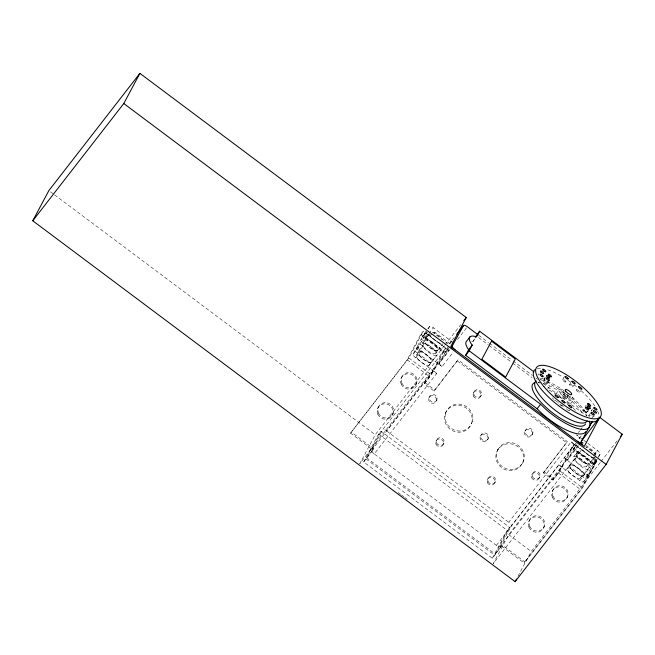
<?xml version="1.0" encoding="UTF-8"?>
<svg xmlns="http://www.w3.org/2000/svg" width="655" height="655" viewBox="0 0 655 655"><rect width="100%" height="100%" fill="white"/><g stroke="black" fill="none" stroke-linecap="round" stroke-linejoin="round"><path stroke-width="0.49" stroke-dasharray="3.27 2.46" d="M595.125 456.003L594.29 465.132L573.322 449.445L576.834 444.917M595.379 458.893L594.912 463.961L573.944 448.274L576.326 443.828M595.747 454.832L595.927 452.801L586.25 445.564M565.814 381.947L565.838 381.759A2.014 0.655 37.8 0 0 564.086 379.867A2.014 0.655 37.8 0 0 562.563 379.728L562.645 379.99A2.014 0.655 37.8 0 0 564.315 381.619A2.014 0.655 37.8 0 0 565.814 381.947L567.566 379.687M570.775 382.823L569.58 384.526A2.014 0.655 37.8 0 0 570.906 386.123A2.014 0.655 37.8 0 0 572.699 386.851L574.591 384.485M451.148 341.075L445.294 352.03L424.325 336.342L429.672 334.386M501.673 546.204L524.18 563.046L524.802 561.892L502.287 545.05L492.331 558.232L363.705 462.004L373.039 449.977L350.531 433.135L407.173 359.824L420.805 334.287L423.138 331.283L445.654 348.124L443.312 351.129L429.68 376.666L424.391 383.838L434.036 391.06L458.001 359.832L567.336 441.634L543.372 472.853L553.017 480.074L560.025 471.051L574.41 444.254M377.706 408.401L378.328 407.238M350.531 433.135L408.884 357.982L423.138 331.283M496.416 545.353L558.862 464.919A4.036 1.302 37.8 0 0 562.71 466.172L500.264 546.606A4.036 1.302 37.8 0 1 496.416 545.353L374.218 453.931L436.664 373.506L415.696 357.818A4.036 1.302 37.8 0 1 413.092 354.24L414.836 350.974L420.215 344.039L423.04 346.315A8.875 2.866 37.8 0 0 433.389 355.01A8.875 2.866 37.8 0 0 435.485 351.088A8.875 2.866 37.8 0 0 424.407 343.752L421.46 341.714L426.577 332.142L429.402 334.418A8.875 2.866 37.8 0 0 441.691 343.613M414.836 350.974L417.661 353.25A8.875 2.866 37.8 0 0 428.002 361.945A8.875 2.866 37.8 0 0 430.098 358.023A8.875 2.866 37.8 0 0 419.028 350.695L416.081 348.648L421.19 339.077L426.577 332.142M421.19 339.077L424.014 341.353A8.875 2.866 37.8 0 0 434.355 350.048A8.875 2.866 37.8 0 0 436.451 346.118A8.875 2.866 37.8 0 0 425.382 338.791L422.434 336.744L427.166 329.637M401.048 378.336L401.671 377.182M413.092 354.24L418.479 347.306L420.215 344.039M428.255 328.998L429.557 326.55A4.036 1.302 37.8 0 1 433.405 327.803L453.571 342.884M444.442 345.627L375.233 434.764L359.734 463.781L448.896 348.951M363.705 462.004L378.582 434.142L380.915 431.137L509.541 527.365L495.286 554.064L366.661 457.837L380.915 431.137M374.218 453.931A4.036 1.302 37.8 0 1 371.614 450.353L382.692 429.606L445.138 349.172A4.036 1.302 37.8 0 1 448.986 350.425L386.54 430.851A4.036 1.302 37.8 0 0 382.692 429.606M450.345 343.891L435.018 332.421L434.396 333.591L449.723 345.054M373.039 449.977L373.661 448.814L351.154 431.973M392.55 414.582L393.172 413.428M415.892 384.526L416.506 383.363M424.391 383.838L431.391 374.824L445.76 348.01M438.825 364.155L444.68 353.192L449.944 346.413M428.927 397.806L430.073 395.8A4.02 3.799 28.1 0 1 436.86 399.984L435.714 401.99A4.02 3.799 28.1 0 1 428.927 397.806L429.459 396.963A4.02 3.799 28.1 0 1 436.246 401.147M434.036 391.06L458.001 359.832M471.706 341.018L473.066 341.443L474.809 338.177M445.359 413.24L447.725 409.08A14.074 13.296 28.1 0 1 463.986 405.248L467.171 407.091A14.074 13.296 28.1 0 1 471.887 423.04L471.264 424.203A14.074 13.296 28.1 0 0 466.548 408.245L463.363 406.411A14.074 13.296 28.1 0 0 447.103 410.235L445.359 413.24A14.074 13.296 28.1 0 0 450.075 429.197L453.26 431.031A14.074 13.296 28.1 0 0 469.52 427.207L471.887 423.04M435.927 441.224L436.549 440.062M443.353 444.319L443.967 443.157M473.278 393.123L473.892 391.968M480.696 396.218L481.319 395.055M480.582 435.919L481.826 433.978A4.02 3.799 28.1 0 1 486.616 433.544L487.443 434.191A4.02 3.799 28.1 0 1 488.114 438.858L486.87 440.79A4.02 3.799 28.1 0 1 482.08 441.224L481.253 440.586A4.02 3.799 28.1 0 1 480.582 435.919L481.204 435.141A4.02 3.799 28.1 0 1 485.994 434.707L486.821 435.354A4.02 3.799 28.1 0 1 487.5 440.021M497.685 449.985L500.502 446.129A14.074 13.296 28.1 0 1 517.278 444.68L520.168 446.939A14.074 13.296 28.1 0 1 522.461 463.281L519.644 467.138A14.074 13.296 28.1 0 1 502.868 468.587L499.978 466.327A14.074 13.296 28.1 0 1 497.685 449.985L499.888 447.291A14.074 13.296 28.1 0 1 516.664 445.842L519.554 448.094A14.074 13.296 28.1 0 1 521.838 464.444M487.377 479.714L488 478.559M494.803 482.809L495.417 481.646M524.86 431.326L526.047 429.352A4.02 3.799 28.1 0 1 530.787 428.616L531.655 429.213A4.02 3.799 28.1 0 1 532.63 433.839L531.442 435.812A4.02 3.799 28.1 0 1 526.71 436.549L525.842 435.96A4.02 3.799 28.1 0 1 524.86 431.326L525.425 430.515A4.02 3.799 28.1 0 1 530.165 429.778L531.033 430.368A4.02 3.799 28.1 0 1 532.016 435.002M531.778 474.916L532.4 473.753M492.331 558.232L507.207 530.37L509.541 527.365M500.264 546.606L511.342 525.85L573.788 445.425A4.036 1.302 37.8 0 0 571.185 441.847L508.738 522.272A4.036 1.302 37.8 0 1 511.342 525.85M577.915 445.49L508.714 534.627L493.215 563.644L582.377 448.814M539.196 478.003L539.818 476.848M543.372 472.853L567.336 441.634M528.847 521.478L529.469 520.316M553.017 480.074L558.306 472.894L571.946 447.357L574.279 444.352L596.787 461.194L582.532 487.893L524.18 563.046M567.476 460.4L573.322 449.445M583.024 439.734L576.572 434.904A4.036 1.302 37.8 0 1 579.176 438.482L579.798 437.319M552.19 491.414L552.804 490.251M543.683 527.66L544.305 526.497M517.949 576.318L531.221 551.469L600.43 462.332M567.025 497.595L567.648 496.433M595.927 452.801L595.305 453.972L585.627 446.726M558.862 464.919L579.831 480.606A4.036 1.302 37.8 0 0 583.679 481.859L585.423 478.6L590.802 471.666L587.781 469.61A8.875 2.866 37.8 0 1 576.711 462.201A8.875 2.866 37.8 0 1 578.979 458.402A8.875 2.866 37.8 0 1 589.263 467.138L592.046 469.332L586.659 476.267L583.875 474.073A8.875 2.866 37.8 0 0 573.6 465.345A8.875 2.866 37.8 0 0 571.324 469.136A8.875 2.866 37.8 0 0 582.393 476.545L585.423 478.6M586.659 476.267L591.776 466.696L597.155 459.761L594.355 457.73A8.875 2.866 37.8 0 1 581.992 448.675M594.429 457.722L588.968 464.665A8.875 2.866 37.8 0 1 577.898 457.509A8.875 2.866 37.8 0 1 579.65 453.325A8.875 2.866 37.8 0 1 590.114 461.939L593.021 464.37L595.952 459.564M524.802 561.892L580.821 489.735L594.453 464.199L596.787 461.194M583.679 481.859L589.066 474.924L590.802 471.666M592.046 469.332L597.155 459.761M598.4 457.436L600.144 454.169A4.036 1.302 37.8 0 0 597.54 450.591L587.862 443.353M436.86 399.984L436.336 400.827A4.02 3.799 28.1 0 1 429.549 396.643M532.63 433.839L532.065 434.65A4.02 3.799 28.1 0 1 527.324 435.387L526.456 434.797A4.02 3.799 28.1 0 1 525.482 430.163M555.759 394.171L559.026 389.774M427.764 328.859L429.557 326.55M422.434 336.744L426.618 331.356M416.081 348.648L421.46 341.714M424.17 333.485A4.036 1.302 37.8 0 1 428.018 334.738L433.405 327.803M425.185 338.807L428.771 334.181M423.941 341.132L429.328 334.197M422.532 343.703L424.866 340.69M418.832 350.712L424.219 343.769M417.587 353.037L422.974 346.102M416.334 355.305L418.668 352.3M415.696 357.818L421.083 350.883A4.036 1.302 37.8 0 1 418.479 347.306M437.941 349.983L442.723 343.81M435.395 353.323L437.728 350.319M429.197 364.933L436.967 354.944M445.064 344.825L460.653 324.749M454.242 337.456L450.525 342.238A4.028 1.302 37.8 0 1 451.909 342.123M445.294 352.03L448.225 348.264M457.468 339.503L466.753 327.549M371.614 450.353L434.06 369.928A4.036 1.302 37.8 0 0 436.664 373.506M449.969 349.442L439.448 362.993A4.036 1.302 37.8 0 0 442.051 366.571L453.186 352.218M366.661 457.837L373.661 448.814M473.066 341.443L475.407 338.422M540.866 379.646L542.037 378.14M544.182 378.672L545.353 377.165M543.863 381.095L545.034 379.589M547.089 383.502L548.849 381.243M547.547 389.176L551.06 384.657L556.775 387.825A37.965 12.265 37.8 0 1 586.88 416.056M562.588 379.532L563.758 378.025M562.899 392.673L564.07 391.166M562.309 396.054L564.184 393.639M566.182 398.944L568.057 396.537M569.351 397.503L570.521 395.997M576.277 389.782L576.416 389.668A2.014 0.655 37.8 0 1 578.611 390.732A2.014 0.655 37.8 0 1 579.372 392.304L579.135 392.32A2.014 0.655 37.8 0 1 577.178 391.24A2.014 0.655 37.8 0 1 576.277 389.782L577.448 388.268M579.503 392.189L580.674 390.683M585.152 406.665L586.323 405.158M583.122 410.464L584.293 408.957M586.348 412.879L587.519 411.373M591.432 410.456L592.603 408.949M588.796 415.401L590.548 413.141M578.431 432.513L579.667 430.925M580.281 430.122L582.139 427.731M591.915 417.947L593.667 415.688M579.176 438.482L581.648 435.297M589.066 474.924A4.036 1.302 37.8 0 1 585.218 473.671L564.25 457.984L576.621 442.043M573.944 448.274L576.875 444.508M578.619 445.687L568.098 459.237A4.036 1.302 37.8 0 1 564.25 457.984M495.286 554.064L502.287 545.05M573.665 456.772L575.999 453.768M576.228 453.547L580.412 448.151M567.467 468.382L569.801 465.377M569.932 465.328L575.319 458.394M593.348 455.986L597.54 450.591M586.528 466.393L588.861 463.388M590.245 462.299L593.839 457.673M580.33 478.003L582.663 474.998M583.924 474.22L589.303 467.285M582.655 476.529L588.043 469.594M598.351 456.486L600.144 454.169M579.831 480.606L585.218 473.671M593.021 464.37L596.607 459.744M601.053 461.521L617.264 440.643M488.114 438.858L487.492 439.628A4.02 3.799 28.1 0 1 482.702 440.062L481.875 439.423A4.02 3.799 28.1 0 1 481.196 434.756M570.341 403.938L573.215 400.393M522.461 463.281L520.267 465.975A14.074 13.296 28.1 0 1 503.482 467.424L500.592 465.173A14.074 13.296 28.1 0 1 498.308 448.822M555.964 400.393L555.825 400.508A2.014 0.655 37.8 0 1 554.466 400.066M433.242 333.076L435.018 332.421M432.619 334.238L423.711 337.505L444.68 353.192M549.185 390.085L553.262 392.345A37.965 12.265 37.8 0 1 555.677 393.892M542.135 377.976L551.06 384.657M478.772 335.286L488.548 342.598M489.367 343.204L512.177 360.266M512.988 360.88L532.54 375.503M535.798 377.943L537.428 379.163M543.134 383.429L556.979 393.794M557.798 394.4L585.496 415.123M478.551 337.554L488.294 344.849M489.105 345.455L511.833 362.461M512.644 363.066L532.13 377.64M537.812 381.89L539.433 383.11M583.826 440.34L587.052 442.747M428.018 334.738L448.986 350.425M571.185 441.847L592.153 457.534A4.036 1.302 37.8 0 1 594.756 461.112M457.378 360.995L566.714 442.788M420.805 334.287L443.312 351.129M571.946 447.357L594.453 464.199M589.042 464.657L591.776 466.696M421.083 350.883L442.051 366.571M408.884 357.982L431.391 374.824M560.025 471.051L582.532 487.893M407.173 359.824L429.68 376.666M558.306 472.894L580.821 489.735M425.013 382.676L434.658 389.897M543.994 471.69L553.639 478.911M386.54 430.851L508.738 522.272M378.582 434.142L507.207 530.37M50.5 191.825L53.776 194.273M54.594 194.879L375.233 434.764M508.714 534.627L531.221 551.469M366.039 458.999L494.664 555.227M398.224 492.576L400.68 494.419M401.499 495.033L403.955 496.867M404.774 497.481L407.23 499.315M595.632 455.364L595.501 455.004A8.875 2.866 37.8 0 0 586.168 446.866M569.596 410.186L569.678 410.448A2.014 0.655 37.8 0 1 567.328 409.686M470.134 426.045A14.074 13.296 28.1 0 1 453.874 429.868L450.697 428.034A14.074 13.296 28.1 0 1 445.973 412.077M553.631 399.435A2.014 0.655 37.8 0 1 552.869 397.872M562.498 405.953A2.014 0.655 37.8 0 1 560.713 405.216A2.014 0.655 37.8 0 1 559.386 403.619M540.326 378.541A2.014 0.655 37.8 0 1 540.49 379.777M539.564 377.861A2.014 0.655 37.8 0 1 539.966 378.189M567.558 394.588A4.036 1.302 37.8 0 1 568.409 397.732A4.036 1.302 37.8 0 1 563.12 393.778A4.036 1.302 37.8 0 1 565.887 393.336M545.484 380.465A2.014 0.655 37.8 0 1 544.158 378.868A2.014 0.655 37.8 0 1 545.263 378.778M566.968 409.334A2.014 0.655 37.8 0 1 566.493 408.679M537.223 368.569A40.34 13.034 37.8 0 1 541.292 368.364M547.711 369.788A40.34 13.034 37.8 0 1 563.775 377.591M568.073 380.391A40.34 13.034 37.8 0 1 570.931 382.397M574.435 385.042A40.34 13.034 37.8 0 1 576.498 386.696M581.247 390.773A40.34 13.034 37.8 0 1 595.501 407.148M597.606 411.119A40.34 13.034 37.8 0 1 598.916 417.497M587.912 410.898A2.014 0.655 37.8 0 1 586.348 411.029M589.451 416.752A2.014 0.655 37.8 0 1 589.434 415.409A2.014 0.655 37.8 0 1 591.964 417.562M594.216 415.999A2.014 0.655 37.8 0 1 592.906 415.876M592.054 415.295A2.014 0.655 37.8 0 1 591.67 414.951M591.522 411.127A2.014 0.655 37.8 0 1 591.899 410.423M538.443 375.02A2.014 0.655 37.8 0 1 538.582 373.989M569.604 384.329A2.014 0.655 37.8 0 1 571.528 384.96A2.014 0.655 37.8 0 1 572.83 386.745M572.11 397.028A8.875 2.866 37.8 0 1 569.637 400.459A8.875 2.866 37.8 0 1 559.526 392.206A8.875 2.866 37.8 0 1 563.758 390.216M538.254 382.34A33.078 10.685 37.8 0 1 541.562 382.88M543.413 383.396A33.078 10.685 37.8 0 1 583.343 414.623M432.177 332.167A8.875 2.866 37.8 0 1 442.215 339.675M541.529 380.137A32.422 10.472 37.8 0 1 564.029 390.716M572.126 397.11A32.422 10.472 37.8 0 1 586.978 415.99M563.406 406.346A8.695 2.808 37.8 0 1 557.995 402.653M557.454 402.154A8.695 2.808 37.8 0 1 556.447 401.147M559.362 397.094A8.695 2.808 37.8 0 1 561.818 398.617M566.952 403.472A8.695 2.808 37.8 0 1 567.779 404.823M566.984 394.785A2.423 0.778 37.8 0 1 567.361 396.643A2.423 0.778 37.8 0 1 564.209 394.073A2.423 0.778 37.8 0 1 566.493 394.392M558.928 396.111A37.965 12.265 37.8 0 1 561.319 397.847M566.763 402.178A37.965 12.265 37.8 0 1 568.974 404.102M573.166 408.04A37.965 12.265 37.8 0 1 575.712 410.677M546.016 383.404L545.59 383.175A2.014 0.655 37.8 0 1 543.838 381.284A2.014 0.655 37.8 0 1 545.361 381.423L545.787 381.718A2.014 0.655 37.8 0 1 547.113 383.314A2.014 0.655 37.8 0 1 546.016 383.404M585.455 411.422L585.046 411.086A2.014 0.655 37.8 0 0 583.261 410.357A2.014 0.655 37.8 0 0 583.662 411.569L584.023 411.921A2.014 0.655 37.8 0 0 586.217 412.986A2.014 0.655 37.8 0 0 585.455 411.422M401.826 383.069A8.04 7.598 28.1 0 0 415.524 385.083A8.04 7.598 28.1 0 0 409.915 372.654A8.04 7.598 28.1 0 0 401.826 383.069M378.492 413.133A8.04 7.598 28.1 0 0 392.181 415.147A8.04 7.598 28.1 0 0 386.573 402.719A8.04 7.598 28.1 0 0 378.492 413.133M473.974 394.908A4.02 3.799 28.1 0 0 480.819 395.915A4.02 3.799 28.1 0 0 478.019 389.7A4.02 3.799 28.1 0 0 473.974 394.908M436.631 443.009A4.02 3.799 28.1 0 0 443.476 444.016A4.02 3.799 28.1 0 0 440.676 437.802A4.02 3.799 28.1 0 0 436.631 443.009M488.081 481.507A4.02 3.799 28.1 0 0 494.926 482.506A4.02 3.799 28.1 0 0 492.126 476.3A4.02 3.799 28.1 0 0 488.081 481.507M532.482 476.701A4.02 3.799 28.1 0 0 539.327 477.708A4.02 3.799 28.1 0 0 536.519 471.494A4.02 3.799 28.1 0 0 532.482 476.701M552.967 496.146A8.04 7.598 28.1 0 0 566.657 498.152A8.04 7.598 28.1 0 0 561.057 485.732A8.04 7.598 28.1 0 0 552.967 496.146M529.625 526.202A8.04 7.598 28.1 0 0 543.314 528.217A8.04 7.598 28.1 0 0 537.714 515.796A8.04 7.598 28.1 0 0 529.625 526.202M568.475 471.428A8.04 2.595 37.8 0 0 579.79 478.437A8.04 2.595 37.8 0 0 573.436 469.7A8.04 2.595 37.8 0 0 568.475 471.428M574.672 459.826A8.04 2.595 37.8 0 0 585.988 466.835A8.04 2.595 37.8 0 0 579.634 458.099A8.04 2.595 37.8 0 0 574.672 459.826M417.341 358.359A8.04 2.595 37.8 0 0 428.657 365.367A8.04 2.595 37.8 0 0 422.295 356.631A8.04 2.595 37.8 0 0 417.341 358.359M423.539 346.749A8.04 2.595 37.8 0 0 434.854 353.757A8.04 2.595 37.8 0 0 428.493 345.021A8.04 2.595 37.8 0 0 423.539 346.749M473.352 396.07A4.02 3.799 28.1 0 0 480.197 397.077A4.02 3.799 28.1 0 0 477.397 390.863A4.02 3.799 28.1 0 0 473.352 396.07M377.869 414.296A8.04 7.598 28.1 0 0 391.559 416.302A8.04 7.598 28.1 0 0 385.959 403.881A8.04 7.598 28.1 0 0 377.869 414.296M401.212 384.231A8.04 7.598 28.1 0 0 414.902 386.245A8.04 7.598 28.1 0 0 409.293 373.817A8.04 7.598 28.1 0 0 401.212 384.231M436.009 444.172A4.02 3.799 28.1 0 0 442.854 445.179A4.02 3.799 28.1 0 0 440.054 438.965A4.02 3.799 28.1 0 0 436.009 444.172M531.86 477.863A4.02 3.799 28.1 0 0 538.705 478.862A4.02 3.799 28.1 0 0 535.905 472.656A4.02 3.799 28.1 0 0 531.86 477.863M487.459 482.661A4.02 3.799 28.1 0 0 494.304 483.668A4.02 3.799 28.1 0 0 491.504 477.454A4.02 3.799 28.1 0 0 487.459 482.661M529.011 527.365A8.04 7.598 28.1 0 0 542.7 529.379A8.04 7.598 28.1 0 0 537.092 516.951A8.04 7.598 28.1 0 0 529.011 527.365M552.345 497.301A8.04 7.598 28.1 0 0 566.035 499.315A8.04 7.598 28.1 0 0 560.434 486.894A8.04 7.598 28.1 0 0 552.345 497.301M570.808 468.423A8.04 2.595 37.8 0 0 582.131 475.432A8.04 2.595 37.8 0 0 575.77 466.696A8.04 2.595 37.8 0 0 570.808 468.423M577.006 456.813A8.04 2.595 37.8 0 0 588.329 463.83A8.04 2.595 37.8 0 0 581.967 455.086A8.04 2.595 37.8 0 0 577.006 456.813M419.675 355.354A8.04 2.595 37.8 0 0 430.99 362.362A8.04 2.595 37.8 0 0 424.628 353.626A8.04 2.595 37.8 0 0 419.675 355.354M425.873 343.744A8.04 2.595 37.8 0 0 437.188 350.752A8.04 2.595 37.8 0 0 430.826 342.016A8.04 2.595 37.8 0 0 425.873 343.744M562.612 396.971A2.423 0.778 37.8 0 0 566.018 399.083A2.423 0.778 37.8 0 0 564.111 396.447A2.423 0.778 37.8 0 0 562.612 396.971"/><path stroke-width="0.98" d="M32.75 220.776L48.863 190.597L139.892 73.352L466.262 317.519L450.763 346.544L584.244 446.399L599.743 417.382L622.25 434.224L606.137 464.403L515.108 581.648L32.75 220.776L123.779 103.531L139.892 73.352M451.205 347.846L463.527 325.502A4.028 1.302 37.8 0 1 467.367 326.747L477.962 334.672M585.824 431.522A37.965 12.265 37.8 0 1 541.963 413.518L537.092 408.769L465.656 355.321L468.702 349.623L472.214 345.095L471.15 343.67A20.174 6.517 37.8 0 1 474.531 336.285L476.578 336.916L479.624 331.209L534.013 371.901M475.243 337.366L479.624 331.209M465.656 355.321L469.168 350.802L472.214 345.095M579.855 444.09L592.169 421.746A4.036 1.302 37.8 0 0 592.218 421.361M515.108 581.648L516.525 578.987M463.765 320.729L466.262 317.519M456.715 334.271L463.527 325.502M469.995 336.817L466.491 341.345A20.174 6.517 37.8 0 0 467.637 348.198L468.702 349.623M537.092 408.769L540.604 404.241L469.168 350.802M590.311 424.137L592.169 421.746M581.656 440.668L598.49 418.987M620.383 436.631L622.25 434.224M581.411 441.945L583.024 443.148M579.986 442.51L582.401 444.319M123.779 103.531L606.137 464.403M540.604 404.241L545.476 408.99A37.965 12.265 37.8 0 0 577.947 428.583A37.965 12.265 37.8 0 0 589.263 421.075M598.383 419.225A40.34 13.034 37.8 0 1 557.806 405.126A40.34 13.034 37.8 0 1 534.947 369.641M455.045 349.827A4.036 1.302 37.8 0 1 452.441 346.249M585.537 423.867A33.078 10.685 37.8 0 1 551.011 411.602A33.078 10.685 37.8 0 1 534.505 382.79M581.091 442.502A4.036 1.302 37.8 0 1 577.243 441.249M587.109 420.764A32.422 10.472 37.8 0 1 554.384 409.621A32.422 10.472 37.8 0 1 536.232 380.973M565.003 402.637L564.978 402.825A2.014 0.655 37.8 0 1 563.054 402.203A2.014 0.655 37.8 0 1 561.753 400.41L561.884 400.303A2.014 0.655 37.8 0 1 563.677 401.04A2.014 0.655 37.8 0 1 565.003 402.637M568.18 378.737L568.155 378.934A2.014 0.655 37.8 0 1 566.657 378.598A2.014 0.655 37.8 0 1 564.987 376.969L564.905 376.707A2.014 0.655 37.8 0 1 566.428 376.854A2.014 0.655 37.8 0 1 568.18 378.737M568.769 405.208L568.745 405.404A2.014 0.655 37.8 0 0 570.505 407.295A2.014 0.655 37.8 0 0 572.02 407.435L571.938 407.173A2.014 0.655 37.8 0 0 570.268 405.543A2.014 0.655 37.8 0 0 568.769 405.208M571.946 381.316L571.921 381.505A2.014 0.655 37.8 0 0 573.248 383.101A2.014 0.655 37.8 0 0 575.041 383.838L575.172 383.732A2.014 0.655 37.8 0 0 573.87 381.939A2.014 0.655 37.8 0 0 571.946 381.316M491.537 341.149L481.859 359.267L505.652 377.067L515.321 358.948L491.537 341.149M558.306 397.38L558.166 397.487A2.014 0.655 37.8 0 1 555.972 396.422A2.014 0.655 37.8 0 1 555.211 394.859L555.448 394.834A2.014 0.655 37.8 0 1 557.413 395.923A2.014 0.655 37.8 0 1 558.306 397.38M578.758 386.655L578.619 386.761A2.014 0.655 37.8 0 0 579.519 388.219A2.014 0.655 37.8 0 0 581.476 389.307L581.714 389.283A2.014 0.655 37.8 0 0 580.952 387.719A2.014 0.655 37.8 0 0 578.758 386.655M542.127 376.535L541.71 376.306A2.014 0.655 37.8 0 1 539.957 374.414A2.014 0.655 37.8 0 1 541.472 374.554L541.906 374.848A2.014 0.655 37.8 0 1 543.232 376.445A2.014 0.655 37.8 0 1 542.127 376.535M548.358 380.391L547.932 380.162A2.014 0.655 37.8 0 1 546.18 378.271A2.014 0.655 37.8 0 1 547.703 378.41L548.129 378.705A2.014 0.655 37.8 0 1 549.455 380.301A2.014 0.655 37.8 0 1 548.358 380.391M588.992 403.988L588.567 403.75A2.014 0.655 37.8 0 0 587.469 403.84A2.014 0.655 37.8 0 0 588.796 405.445L589.222 405.732A2.014 0.655 37.8 0 0 590.745 405.871A2.014 0.655 37.8 0 0 588.992 403.988M548.26 377.738L547.826 377.452A2.014 0.655 37.8 0 1 546.524 375.659A2.014 0.655 37.8 0 1 548.448 376.281L548.857 376.617A2.014 0.655 37.8 0 1 549.75 378.074A2.014 0.655 37.8 0 1 548.26 377.738M543.92 371.066L543.511 370.73A2.014 0.655 37.8 0 1 542.758 369.166A2.014 0.655 37.8 0 1 544.952 370.231L545.304 370.583A2.014 0.655 37.8 0 1 545.705 371.803A2.014 0.655 37.8 0 1 543.92 371.066M549.537 376.068L549.127 375.733A2.014 0.655 37.8 0 1 548.366 374.169A2.014 0.655 37.8 0 1 550.56 375.233L550.92 375.585A2.014 0.655 37.8 0 1 551.322 376.805A2.014 0.655 37.8 0 1 549.537 376.068M587.797 408.409L587.388 408.073A2.014 0.655 37.8 0 0 585.603 407.336A2.014 0.655 37.8 0 0 586.004 408.556L586.364 408.908A2.014 0.655 37.8 0 0 588.558 409.973A2.014 0.655 37.8 0 0 587.797 408.409M565.74 391.191A4.036 1.302 37.8 0 0 571.422 394.703A4.036 1.302 37.8 0 0 568.229 390.323A4.036 1.302 37.8 0 0 565.74 391.191M593.684 411.586A2.014 0.655 37.8 0 0 596.476 413.133A2.014 0.655 37.8 0 0 594.584 410.865A2.014 0.655 37.8 0 0 593.684 411.586M587.56 407.001A2.014 0.655 37.8 0 0 590.343 408.548A2.014 0.655 37.8 0 0 588.46 406.28A2.014 0.655 37.8 0 0 587.56 407.001M591.465 413.387A2.014 0.655 37.8 0 0 594.257 414.934A2.014 0.655 37.8 0 0 592.366 412.658A2.014 0.655 37.8 0 0 591.465 413.387M543.896 386.622A40.34 13.034 37.8 0 0 599.636 417.522A40.34 13.034 37.8 0 0 561.859 372.081A40.34 13.034 37.8 0 0 543.896 386.622M540.784 372.007A2.014 0.655 37.8 0 0 543.568 373.555A2.014 0.655 37.8 0 0 541.677 371.279A2.014 0.655 37.8 0 0 540.784 372.007M594.11 408.442A2.014 0.655 37.8 0 0 596.893 409.989A2.014 0.655 37.8 0 0 595.002 407.713A2.014 0.655 37.8 0 0 594.11 408.442"/></g></svg>
